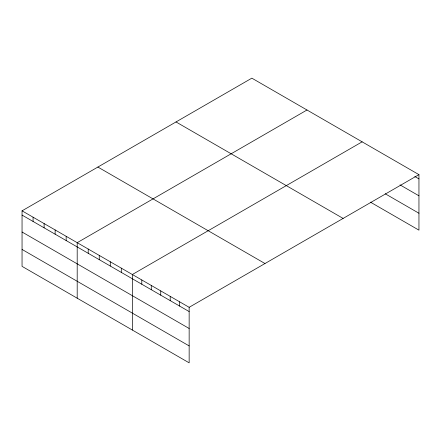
<?xml version="1.0" encoding="UTF-8"?>
<svg xmlns="http://www.w3.org/2000/svg" width="441" height="441" viewBox="0 0 441 441"><rect width="100%" height="100%" fill="white"/><g stroke="black" fill="none" stroke-linecap="round" stroke-linejoin="round"><path stroke-width="0.66" d="M370.423 202.143L418.95 230.163L418.95 174.642L251.85 78.162L22.05 210.837L22.05 266.358L189.15 362.838L189.15 307.311L22.05 210.837M306.991 110.002L77.192 242.677L77.192 298.199M362.138 141.837L132.339 274.511L132.339 330.033M189.15 307.311L418.95 174.642M414.805 176.505L418.95 178.892M400.015 184.878L418.95 195.815M385.219 193.77L418.95 213.246M176.014 121.948L343.115 218.422M97.885 167.056L264.986 263.531M22.05 215.092L189.15 311.567M22.05 232.01L189.15 328.484M22.05 249.441L189.15 345.915M179.68 301.848L179.68 306.098M170.215 296.38L170.215 300.635M160.745 290.911L160.745 295.167M151.274 285.443L151.274 289.698M141.804 279.98L141.804 284.23M121.308 268.145L121.308 272.4M110.278 261.778L110.278 266.033M99.253 255.411L99.253 259.666M88.222 249.044L88.222 253.294M66.167 236.31L66.167 240.56M55.136 229.937L55.136 234.193M44.106 223.57L44.106 227.826M33.081 217.204L33.081 221.459"/></g></svg>
